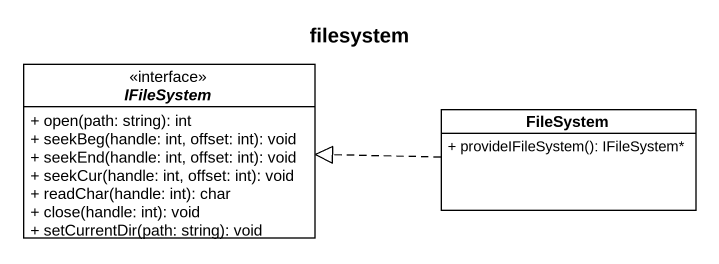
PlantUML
@startuml
title filesystem
hide circle
hide empty members
skinparam classAttributeIconSize 0
interface IFileSystem <<interface>> {
  + open(path: string): int
  + seekBeg(handle: int, offset: int): void
  + seekEnd(handle: int, offset: int): void
  + seekCur(handle: int, offset: int): void
  + readChar(handle: int): char
  + close(handle: int): void
  + setCurrentDir(path: string): void
}
class FileSystem {
  + provideIFileSystem(): IFileSystem*
}
FileSystem .left.|> IFileSystem
@enduml
